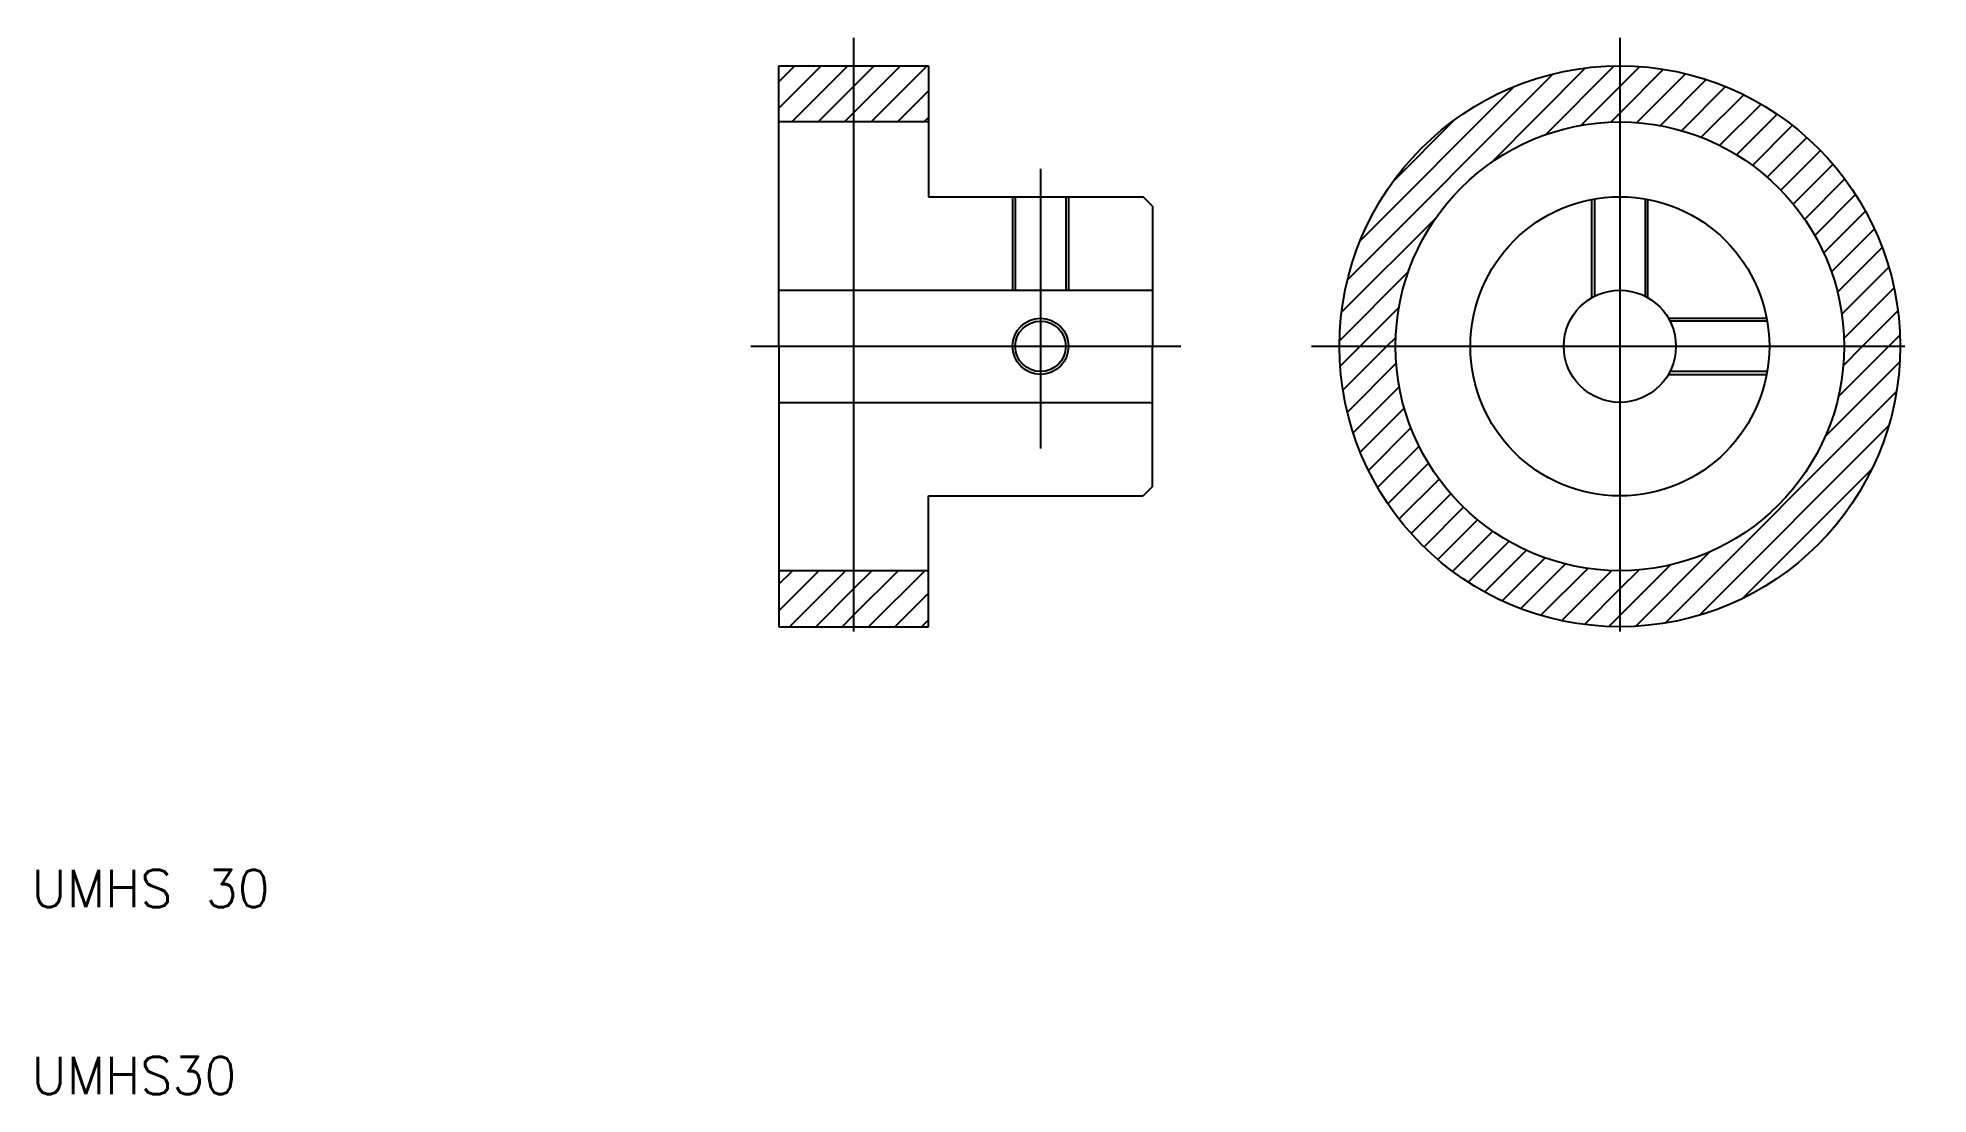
# Model space of a CAD drawing. Extents: x 10 to 111, y 10 to 66.
import ezdxf

# ---------------------------------------------------------------- set-up
doc = ezdxf.new("R2010")
doc.units = 0
doc.linetypes.add('CENTER', pattern=[50.8, 31.75, -6.35, 6.35, -6.35])
doc.linetypes.add('DASHED', pattern=[19.05, 12.7, -6.35])
doc.layers.get('0').update_dxf_attribs({"linetype": 'CONTINUOUS'})
doc.layers.add('CENTER', color=1, linetype='CENTER')
doc.styles.get("Standard").update_dxf_attribs({"font": 'txt.shx'})

# ---------------------------------------------------------------- blocks, each defined once
blk = doc.blocks.new('*X2')
at = {"color": 0, "linetype": 'CONTINUOUS'}
for p, q in [((50, 62.73), (52.27, 65)), ((50, 64.14), (50.86, 65)), ((50.69, 62), (53.69, 65)), ((54, 62.49), (56.51, 65)), ((54, 63.9), (55.1, 65)), ((54.93, 62), (57.93, 65)), ((88.11, 59.82), (93.17, 64.89)), ((91.02, 61.32), (94.7, 65)), ((95, 63.89), (96.07, 64.96)), ((95, 62.47), (97.34, 64.82)), ((52.1, 62), (54, 63.9)), ((80.43, 53.56), (91.44, 64.57)), ((81.1, 55.65), (89.35, 63.9)), ((92.93, 61.82), (95, 63.89)), ((95.91, 61.97), (98.52, 64.58)), ((97.16, 61.8), (99.62, 64.27)), ((98.31, 61.54), (100.66, 63.89)), ((56.34, 62), (58, 63.66)), ((99.36, 61.18), (101.64, 63.45)), ((100.34, 60.74), (102.56, 62.96)), ((53.51, 62), (54, 62.49)), ((57.76, 62), (58, 62.24)), ((82.88, 58.84), (86.16, 62.12)), ((94.52, 61.99), (95, 62.47)), ((101.25, 60.24), (103.42, 62.41)), ((102.1, 59.67), (104.24, 61.82)), ((102.89, 59.05), (105.01, 61.17)), ((103.61, 58.36), (105.73, 60.48)), ((104.28, 57.61), (106.41, 59.74)), ((104.89, 56.8), (107.04, 58.95)), ((105.43, 55.93), (107.61, 58.12)), ((80.11, 51.83), (85.18, 56.89)), ((105.91, 55), (108.14, 57.23)), ((106.32, 53.99), (108.62, 56.29)), ((106.64, 52.9), (109.03, 55.29)), ((80, 50.3), (83.68, 53.98)), ((106.88, 51.72), (109.39, 54.24)), ((106.99, 50.42), (109.67, 53.11)), ((81.11, 50), (83.18, 52.07)), ((107.98, 50), (109.88, 51.9)), ((109.4, 50), (109.99, 50.59)), ((80.04, 48.93), (81.11, 50)), ((80.18, 47.66), (82.53, 50)), ((82.53, 50), (83.01, 50.48)), ((106.69, 47.29), (109.4, 50)), ((106.96, 48.97), (107.98, 50)), ((80.42, 46.48), (83.03, 49.09)), ((105.99, 45.18), (109.98, 49.17)), ((80.73, 45.38), (83.2, 47.84)), ((97.42, 35.2), (109.8, 47.58)), ((81.11, 44.34), (83.46, 46.69)), ((81.55, 43.36), (83.82, 45.64)), ((99.26, 35.62), (109.38, 45.74)), ((82.04, 42.44), (84.26, 44.66)), ((82.59, 41.58), (84.76, 43.75)), ((83.18, 40.76), (85.33, 42.9)), ((101.57, 36.51), (108.49, 43.43)), ((83.83, 39.99), (85.95, 42.11)), ((84.52, 39.27), (86.64, 41.39)), ((85.26, 38.59), (87.39, 40.72)), ((86.05, 37.96), (88.2, 40.11)), ((86.88, 37.39), (89.07, 39.57)), ((87.77, 36.86), (90, 39.09)), ((88.71, 36.38), (91.01, 38.68)), ((95.83, 35.02), (99.82, 39.01)), ((50, 35.86), (52.14, 38)), ((50, 37.27), (50.73, 38)), ((50.56, 35), (53.56, 38)), ((54, 35.62), (56.38, 38)), ((54, 37.03), (54.97, 38)), ((54.8, 35), (57.8, 38)), ((89.71, 35.97), (92.1, 38.36)), ((90.76, 35.61), (93.28, 38.12)), ((91.89, 35.33), (94.58, 38.01)), ((95, 35.6), (97.71, 38.31)), ((95, 37.02), (96.03, 38.04)), ((51.97, 35), (54, 37.03)), ((56.21, 35), (58, 36.79)), ((93.1, 35.12), (95, 37.02)), ((53.38, 35), (54, 35.62)), ((94.41, 35.01), (95, 35.6)), ((57.63, 35), (58, 35.37))]:
    blk.add_line(p, q, dxfattribs=at)

msp = doc.modelspace()

# ---------------------------------------------------------------- linework, layer by layer
at = {"color": 7, "linetype": 'CONTINUOUS'}
for p, q in [((50, 50), (50, 65)), ((50, 65), (58, 65)), ((58, 65), (58, 58)), ((58, 62), (50, 62)), ((58, 58), (69.5, 58)), ((62.65, 58), (62.65, 53)), ((65.35, 58), (65.35, 53)), ((70, 57.5), (69.5, 58)), ((70, 57.5), (70, 50)), ((50, 53), (70, 53)), ((50, 50), (50, 35)), ((70, 42.5), (70, 50)), ((50, 47), (70, 47)), ((70, 42.5), (69.5, 42)), ((58, 42), (69.5, 42)), ((58, 35), (58, 42)), ((58, 38), (50, 38)), ((50, 35), (58, 35))]:
    msp.add_line(p, q, dxfattribs=at)
at = {"color": 3, "linetype": 'CONTINUOUS'}
for p, q in [((62.5, 58), (62.5, 53)), ((65.5, 58), (65.5, 53))]:
    msp.add_line(p, q, dxfattribs=at)
at = {"color": 3, "linetype": 'DASHED'}
for p, q in [((93.5, 52.598076), (93.5, 57.858117)), ((93.65, 57.885271), (93.65, 52.679086)), ((96.35, 57.885271), (96.35, 52.679086)), ((96.5, 52.598076), (96.5, 57.858117)), ((97.598076, 51.5), (102.858117, 51.5)), ((102.885271, 51.35), (97.679086, 51.35)), ((102.885271, 48.65), (97.679086, 48.65)), ((97.598076, 48.5), (102.858117, 48.5))]:
    msp.add_line(p, q, dxfattribs=at)
at = {"color": 7, "linetype": 'CONTINUOUS'}
for centre, radius in [((95, 50), 15), ((95, 50), 12), ((95, 50), 8), ((95, 50), 3), ((64, 50), 1.35)]:
    msp.add_circle(centre, radius, dxfattribs=at)
at = {"color": 3, "linetype": 'CONTINUOUS'}
msp.add_circle((64, 50), 1.5, dxfattribs=at)
at = {"layer": 'CENTER', "color": 1, "linetype": 'CENTER'}
for p, q in [((54, 66.5), (54, 33.5)), ((95, 66.5), (95, 33.5)), ((64, 59.5), (64, 44.535218)), ((48.5, 50), (71.5, 50)), ((78.5, 50), (111.5, 50))]:
    msp.add_line(p, q, dxfattribs=at)

# ---------------------------------------------------------------- block references
at = {"color": 3, "linetype": 'CONTINUOUS'}
msp.add_blockref('*X2', (0, 0), dxfattribs=at)

# ---------------------------------------------------------------- texts
at = {"color": 7, "linetype": 'CONTINUOUS'}
for s, p in [('UMHS 30', (10, 20)), ('UMHS30', (10, 10))]:
    msp.add_text(s, height=2, dxfattribs=at).set_placement(p)

doc.saveas('drawing.dxf')
